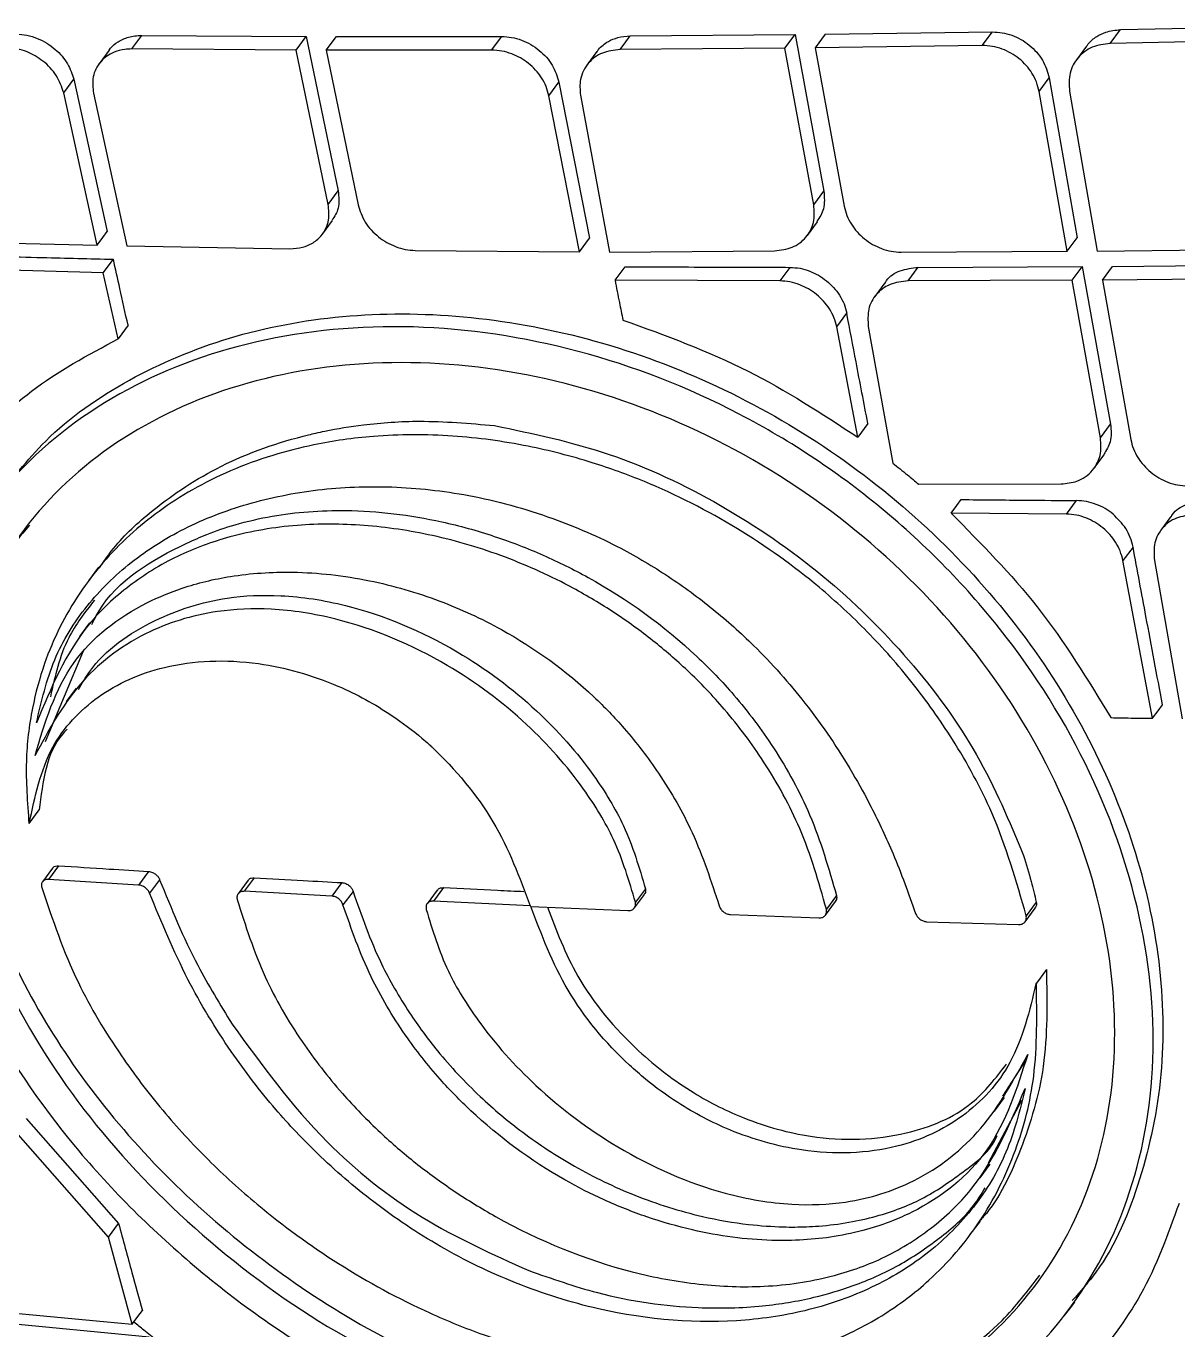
# Model space of a CAD drawing. Extents: x 832 to 912, y 781 to 934.
# Drawn here: x 897.065 to 898.177, y 876.986 to 878.246 of the extents above; entities that cross this region are included whole.
import ezdxf

# ---------------------------------------------------------------- set-up
doc = ezdxf.new("R2010")
doc.units = 0
doc.header["$MEASUREMENT"] = 0
doc.layers.add('1', color=4, linetype='Continuous')

# ---------------------------------------------------------------- blocks, each defined once
blk = doc.blocks.new('2026 SOVEREIGN HL')
at = {"layer": '1', "color": 3, "linetype": 'Continuous', "lineweight": 25}
for p, q in [((66.3825, 81.134), (66.3923, 81.1473)), ((66.3923, 81.1473), (66.5544, 81.1506)), ((65.4377, 81.1286), (65.4474, 81.1417)), ((65.4474, 81.1417), (65.6063, 81.1407)), ((65.5966, 81.1276), (65.6063, 81.1407)), ((65.6063, 81.1407), (65.6371, 80.9915)), ((65.6256, 81.1275), (65.6353, 81.1406)), ((65.6353, 81.1406), (65.7949, 81.1407)), ((65.7852, 81.1275), (65.7949, 81.1407)), ((65.919, 81.1412), (66.0781, 81.1426)), ((66.0684, 81.1294), (66.0781, 81.1426)), ((66.0781, 81.1426), (66.106, 80.9913)), ((66.1073, 81.1429), (66.0976, 81.1297)), ((66.1073, 81.1429), (66.2686, 81.1451)), ((66.2588, 81.1319), (66.2686, 81.1451)), ((66.5446, 81.1373), (66.3825, 81.134)), ((65.416, 81.1275), (65.4062, 81.1143)), ((65.5966, 81.1276), (65.4377, 81.1286)), ((65.6274, 80.9784), (65.5966, 81.1276)), ((65.6256, 81.1275), (65.6562, 80.9781)), ((65.7852, 81.1275), (65.6256, 81.1275)), ((65.8868, 81.1261), (65.8771, 81.1129)), ((66.0684, 81.1294), (65.9093, 81.1281)), ((66.0963, 80.9781), (66.0684, 81.1294)), ((66.2588, 81.1319), (66.0976, 81.1297)), ((66.0976, 81.1297), (66.1256, 80.9767)), ((66.3595, 81.1313), (66.3498, 81.1181)), ((65.3721, 81.0863), (65.3818, 81.0994)), ((65.3818, 81.0994), (65.4141, 80.9522)), ((66.3138, 81.0875), (66.3235, 81.1007)), ((66.3235, 81.1007), (66.3505, 80.9463)), ((65.4044, 80.9391), (65.3721, 81.0863)), ((65.4008, 81.0859), (65.4329, 80.9385)), ((65.8404, 81.0835), (65.8501, 81.0967)), ((65.8501, 81.0967), (65.8797, 80.9458)), ((66.3407, 80.9332), (66.3138, 81.0875)), ((66.3431, 81.088), (66.3699, 80.9334)), ((65.8701, 80.9327), (65.8404, 81.0835)), ((65.8709, 81.084), (65.8989, 80.9325)), ((65.6274, 80.9784), (65.6371, 80.9915)), ((66.0963, 80.9781), (66.106, 80.9913)), ((65.6219, 80.9498), (65.6315, 80.9628)), ((66.0901, 80.9486), (66.0998, 80.9618)), ((65.8701, 80.9327), (65.8797, 80.9458)), ((66.3407, 80.9332), (66.3505, 80.9463)), ((65.2477, 80.943), (65.4044, 80.9391)), ((65.4329, 80.9384), (65.5904, 80.9356)), ((65.7114, 80.934), (65.8701, 80.9327)), ((65.8989, 80.9325), (66.0584, 80.9336)), ((66.3699, 80.9334), (66.5307, 80.935)), ((65.4103, 80.9124), (65.42, 80.9255)), ((66.1805, 80.9323), (66.3407, 80.9332)), ((65.4103, 80.9124), (65.2553, 80.9166)), ((65.4245, 80.8486), (65.4103, 80.9124)), ((65.9043, 80.9052), (65.914, 80.9183)), ((66.0732, 80.9177), (66.0635, 80.9046)), ((66.1872, 80.9046), (66.1969, 80.9178)), ((66.1969, 80.9177), (66.3554, 80.9184)), ((66.3457, 80.9052), (66.3554, 80.9183)), ((66.3554, 80.9184), (66.3827, 80.7662)), ((66.3748, 80.9054), (66.3846, 80.9186)), ((66.3846, 80.9186), (66.5452, 80.92)), ((66.0635, 80.9046), (65.9043, 80.9052)), ((66.1648, 80.9027), (66.155, 80.8895)), ((66.3457, 80.9052), (66.1872, 80.9046)), ((66.373, 80.7531), (66.3457, 80.9052)), ((66.5354, 80.9067), (66.3748, 80.9054)), ((66.3748, 80.9054), (66.4022, 80.7515)), ((66.1184, 80.8601), (66.1281, 80.8733)), ((65.4342, 80.8617), (65.4245, 80.8486)), ((66.1387, 80.7537), (66.1184, 80.8601)), ((66.1488, 80.8605), (66.1725, 80.7286)), ((66.1484, 80.7669), (66.1387, 80.7537)), ((66.373, 80.7531), (66.3827, 80.7662)), ((66.3667, 80.7235), (66.3765, 80.7367)), ((66.1975, 80.7082), (66.3351, 80.7085)), ((66.3401, 80.6794), (66.3498, 80.6925)), ((66.3401, 80.6794), (66.2288, 80.6802)), ((66.441, 80.6769), (66.4313, 80.6638)), ((66.4044, 80.6476), (66.3947, 80.6345)), ((66.4232, 80.4822), (66.3947, 80.6345)), ((66.425, 80.6347), (66.4519, 80.4817)), ((65.4057, 80.6281), (65.396, 80.615)), ((65.397, 80.5743), (65.3873, 80.5612)), ((65.3909, 80.547), (65.3541, 80.4593)), ((65.3842, 80.5114), (65.3745, 80.4983)), ((65.3482, 80.3937), (65.3385, 80.3806)), ((65.3613, 80.3374), (65.3516, 80.3243)), ((65.3672, 80.3397), (65.3575, 80.3266)), ((65.454, 80.3342), (65.4443, 80.3211)), ((65.4443, 80.3211), (65.3575, 80.3266)), ((65.4647, 80.3263), (65.455, 80.3132)), ((65.5501, 80.3257), (65.5404, 80.3126)), ((65.5561, 80.3281), (65.5464, 80.3151)), ((65.6406, 80.3235), (65.6309, 80.3104)), ((65.7326, 80.3161), (65.7229, 80.303)), ((65.7387, 80.3186), (65.729, 80.3056)), ((65.9337, 80.3176), (65.924, 80.3045)), ((65.6309, 80.3104), (65.5464, 80.3151)), ((65.6514, 80.315), (65.6417, 80.302)), ((65.8224, 80.3011), (65.729, 80.3056)), ((65.923, 80.299), (65.9327, 80.3121)), ((66.1074, 80.292), (66.1171, 80.3051)), ((66.1181, 80.3109), (66.1084, 80.2978)), ((66.311, 80.3046), (66.3013, 80.2915)), ((65.8231, 80.3005), (65.9168, 80.2964)), ((66.0157, 80.2926), (66.1012, 80.2894)), ((66.3002, 80.2857), (66.3099, 80.2987)), ((66.2051, 80.2857), (66.294, 80.2829)), ((66.3208, 80.2395), (66.3111, 80.2264)), ((66.2998, 80.1507), (66.2784, 80.1171)), ((66.2707, 80.1027), (66.2804, 80.1158)), ((66.2968, 80.1131), (66.2644, 80.0526)), ((65.3357, 80.0958), (65.425, 79.9942)), ((65.4154, 79.981), (65.326, 80.0827)), ((66.2567, 80.0383), (66.2664, 80.0514)), ((65.4154, 79.981), (65.425, 79.9942)), ((66.2473, 79.9835), (66.257, 79.9966)), ((65.4383, 79.8969), (65.4154, 79.981)), ((65.2892, 79.9111), (65.4106, 79.8995)), ((65.306, 79.8992), (65.4546, 79.8848)), ((65.4106, 79.8995), (65.4383, 79.8969))]:
    blk.add_line(p, q, dxfattribs=at)
at = {"layer": '1', "color": 3, "linetype": 'Continuous', "lineweight": 25, "flags": 128}
for points in [[(65.9093, 81.1281), (65.9147, 81.1354), (65.919, 81.1412)], [(65.4044, 80.9391), (65.4098, 80.9464), (65.4141, 80.9522)], [(66.2288, 80.6802), (66.2344, 80.6877), (66.2385, 80.6934)], [(66.4232, 80.4822), (66.4286, 80.4895), (66.4329, 80.4953)], [(66.338, 79.9051), (66.3431, 79.9116), (66.3482, 79.9182)], [(65.4383, 79.8969), (65.4437, 79.9043), (65.448, 79.9101)]]:
    blk.add_lwpolyline(points, dxfattribs=at)
at = {"layer": '1', "color": 3, "linetype": 'Continuous', "lineweight": 25}
for points, knots in [([(65.5304, 85.7529), (65.7615, 85.6506), (66.2239, 85.446), (66.8968, 85.0959), (67.549, 84.7121), (68.1754, 84.2924), (68.7748, 83.8381), (69.3443, 83.3454), (69.8851, 82.8172), (70.3955, 82.2566), (70.878, 81.6702), (71.1725, 81.2589), (71.3199, 81.0533)], [0, 0, 0, 0, 0.100262, 0.200594, 0.300842, 0.400493, 0.499762, 0.599107, 0.699009, 0.799378, 0.89967, 1, 1, 1, 1]), ([(65.474, 85.1779), (65.4888, 85.1713), (65.5277, 85.1541), (65.5986, 85.1228), (65.6809, 85.0865), (65.7614, 85.0504), (65.83, 85.0191), (65.8948, 84.9888), (65.96, 84.9577), (66.078, 84.9007), (66.2452, 84.8176), (66.5155, 84.6772), (66.8377, 84.499), (67.2302, 84.2645), (67.635, 84.0024), (68.048, 83.7089), (68.4816, 83.3709), (68.934, 82.9798), (69.3999, 82.5304), (69.794, 82.1079), (70.1234, 81.7241), (70.3236, 81.4749), (70.4509, 81.31), (70.5097, 81.2328), (70.5681, 81.1547), (70.6242, 81.0787), (70.6812, 81.0002), (70.7362, 80.9226), (70.7743, 80.8687), (70.7919, 80.8437)], [0, 0, 0, 0, 0.0070152, 0.0183636, 0.033423, 0.0458503, 0.0564362, 0.0659722, 0.0767348, 0.0876128, 0.1225499, 0.1573384, 0.2190687, 0.2814672, 0.3546837, 0.4272196, 0.5001154, 0.5918222, 0.6850475, 0.7791456, 0.8408839, 0.9031277, 0.9169637, 0.9307216, 0.9450038, 0.9589914, 0.971501, 0.9868277, 1, 1, 1, 1]), ([(65.4668, 85.1624), (65.6788, 85.0677), (66.1027, 84.8784), (66.7183, 84.5522), (67.3155, 84.1964), (67.8904, 83.8089), (68.4389, 83.3883), (68.9609, 82.9354), (69.4568, 82.4506), (69.9258, 81.9368), (70.3703, 81.3995), (70.6419, 81.0224), (70.7778, 80.8338)], [0, 0, 0, 0, 0.100345, 0.2005899, 0.3009059, 0.4007551, 0.5000921, 0.5993814, 0.6990683, 0.7993487, 0.8996589, 1, 1, 1, 1]), ([(65.3862, 84.3949), (65.6142, 84.2867), (66.0703, 84.0704), (66.7267, 83.692), (67.3592, 83.2754), (67.9625, 82.8167), (68.5331, 82.3177), (69.0688, 81.7813), (69.5722, 81.2139), (69.8766, 80.8106), (70.0288, 80.609)], [0, 0, 0, 0, 0.125001, 0.250001, 0.375003, 0.499997, 0.624991, 0.749994, 0.874996, 1, 1, 1, 1]), ([(61.3533, 82.7876), (61.4809, 82.6836), (61.7413, 82.4714), (62.1237, 82.1604), (62.4895, 81.8632), (62.8226, 81.5926), (63.1215, 81.3499), (63.3865, 81.1347), (63.6181, 80.9467), (63.818, 80.7843), (64.0052, 80.6322), (64.1895, 80.4824), (64.3846, 80.3237), (64.5854, 80.1603), (64.7957, 79.9891), (65.0202, 79.8062), (65.2592, 79.6114), (65.5153, 79.4025), (65.7928, 79.1761), (66.1009, 78.9244), (66.4468, 78.6418), (66.8224, 78.3345), (67.2266, 78.0038), (67.6579, 77.651), (68.1234, 77.2704), (68.6072, 76.8749), (68.9361, 76.6068), (69.0982, 76.4746)], [0, 0, 0, 0, 0.049445, 0.100866, 0.148055, 0.191016, 0.22976, 0.263698, 0.293563, 0.319356, 0.341079, 0.366002, 0.390687, 0.416599, 0.443737, 0.472101, 0.503524, 0.536326, 0.571311, 0.611051, 0.655739, 0.705377, 0.75672, 0.812473, 0.872625, 0.937195, 1, 1, 1, 1]), ([(66.3597, 81.1312), (66.3602, 81.132), (66.3626, 81.1358), (66.3688, 81.1406), (66.3791, 81.1459), (66.3874, 81.1468), (66.3923, 81.1473)], [0, 0, 0, 0, 0.0766, 0.374849, 0.628403, 1, 1, 1, 1]), ([(65.3263, 81.143), (65.3297, 81.1428), (65.3365, 81.1423), (65.3465, 81.1391), (65.3557, 81.1344), (65.3663, 81.1267), (65.3767, 81.1149), (65.3801, 81.1044), (65.3818, 81.0994)], [0, 0, 0, 0, 0.140708, 0.27698, 0.40883, 0.536261, 0.776784, 1, 1, 1, 1]), ([(65.4161, 81.1274), (65.4165, 81.128), (65.4186, 81.1313), (65.4246, 81.136), (65.4346, 81.1408), (65.443, 81.1414), (65.4474, 81.1417)], [0, 0, 0, 0, 0.066572, 0.346045, 0.657241, 1, 1, 1, 1]), ([(65.7949, 81.1407), (65.7981, 81.1405), (65.8045, 81.1402), (65.8171, 81.1365), (65.8316, 81.1281), (65.8449, 81.1135), (65.8484, 81.1022), (65.8502, 81.0967)], [0, 0, 0, 0, 0.130796, 0.259973, 0.512415, 0.758965, 1, 1, 1, 1]), ([(65.887, 81.1259), (65.8875, 81.1267), (65.8901, 81.1308), (65.8969, 81.1357), (65.9073, 81.1403), (65.9149, 81.1409), (65.919, 81.1412)], [0, 0, 0, 0, 0.076768, 0.420004, 0.688528, 1, 1, 1, 1]), ([(66.2686, 81.1452), (66.2749, 81.1446), (66.2875, 81.1434), (66.3049, 81.133), (66.3184, 81.1183), (66.3218, 81.1066), (66.3235, 81.1007)], [0, 0, 0, 0, 0.252167, 0.502433, 0.751474, 1, 1, 1, 1]), ([(65.3721, 81.0863), (65.3702, 81.0919), (65.3663, 81.1032), (65.3529, 81.1173), (65.3391, 81.1253), (65.3268, 81.1292), (65.3201, 81.1297), (65.3166, 81.1299)], [0, 0, 0, 0, 0.251335, 0.499124, 0.724412, 0.856016, 1, 1, 1, 1]), ([(65.4377, 81.1286), (65.4355, 81.1285), (65.4295, 81.1283), (65.4185, 81.1253), (65.4088, 81.1185), (65.4029, 81.1095), (65.3994, 81.0995), (65.4002, 81.0912), (65.4008, 81.0859)], [0, 0, 0, 0, 0.093389, 0.250706, 0.499928, 0.634935, 0.76346, 1, 1, 1, 1]), ([(65.8404, 81.0835), (65.8397, 81.0865), (65.8382, 81.0924), (65.8322, 81.1035), (65.8215, 81.1154), (65.8073, 81.1233), (65.795, 81.127), (65.7885, 81.1273), (65.7852, 81.1275)], [0, 0, 0, 0, 0.129493, 0.256137, 0.49998, 0.736837, 0.865229, 1, 1, 1, 1]), ([(65.9093, 81.1281), (65.9033, 81.1274), (65.8914, 81.126), (65.8797, 81.1172), (65.8736, 81.1078), (65.8699, 81.0974), (65.8705, 81.0892), (65.8709, 81.084)], [0, 0, 0, 0, 0.249708, 0.499235, 0.643321, 0.774941, 1, 1, 1, 1]), ([(66.3138, 81.0875), (66.313, 81.0906), (66.3116, 81.0967), (66.3058, 81.1079), (66.2952, 81.12), (66.2809, 81.128), (66.2685, 81.1315), (66.2621, 81.1318), (66.2588, 81.1319)], [0, 0, 0, 0, 0.13108, 0.258256, 0.50002, 0.740344, 0.867853, 1, 1, 1, 1]), ([(66.3825, 81.134), (66.3764, 81.1332), (66.3643, 81.1316), (66.3505, 81.1209), (66.3422, 81.1058), (66.3428, 81.0939), (66.3431, 81.088)], [0, 0, 0, 0, 0.249957, 0.499978, 0.750028, 1, 1, 1, 1]), ([(65.6371, 80.9915), (65.6377, 80.9857), (65.6388, 80.975), (65.6335, 80.9668), (65.6311, 80.9631)], [0, 0, 0, 0, 0.542555, 1, 1, 1, 1]), ([(66.106, 80.9913), (66.1064, 80.9853), (66.1073, 80.9744), (66.1019, 80.9659), (66.0993, 80.962)], [0, 0, 0, 0, 0.53932, 1, 1, 1, 1]), ([(65.5904, 80.9356), (65.5946, 80.9359), (65.6023, 80.9364), (65.6125, 80.9407), (65.6203, 80.947), (65.6255, 80.9551), (65.6288, 80.9652), (65.628, 80.9733), (65.6275, 80.9784)], [0, 0, 0, 0, 0.177213, 0.320562, 0.500155, 0.645879, 0.777906, 1, 1, 1, 1]), ([(65.6562, 80.9781), (65.6581, 80.9724), (65.6618, 80.961), (65.6754, 80.9465), (65.6896, 80.9383), (65.7019, 80.9347), (65.7082, 80.9342), (65.7114, 80.934)], [0, 0, 0, 0, 0.249951, 0.499292, 0.740726, 0.868256, 1, 1, 1, 1]), ([(66.0584, 80.9336), (66.0643, 80.9343), (66.0762, 80.9358), (66.0895, 80.9461), (66.0974, 80.9607), (66.0966, 80.9723), (66.0963, 80.9781)], [0, 0, 0, 0, 0.250052, 0.499955, 0.749886, 1, 1, 1, 1]), ([(66.1256, 80.9767), (66.1263, 80.9737), (66.1278, 80.9678), (66.1336, 80.9567), (66.1444, 80.9445), (66.1587, 80.9364), (66.171, 80.9328), (66.1773, 80.9325), (66.1805, 80.9323)], [0, 0, 0, 0, 0.128903, 0.25535, 0.499999, 0.74323, 0.87003, 1, 1, 1, 1]), ([(65.2649, 80.9296), (65.2938, 80.9288), (65.3454, 80.9273), (65.3972, 80.9261), (65.42, 80.9255)], [0, 0, 0, 0, 0.560005, 1, 1, 1, 1]), ([(65.4342, 80.8617), (65.4315, 80.8736), (65.4268, 80.8948), (65.4221, 80.9161), (65.42, 80.9255)], [0, 0, 0, 0, 0.559997, 1, 1, 1, 1]), ([(65.914, 80.9183), (65.9437, 80.9182), (65.9967, 80.9179), (66.0498, 80.9178), (66.0732, 80.9177)], [0, 0, 0, 0, 0.559993, 1, 1, 1, 1]), ([(66.0732, 80.9177), (66.0764, 80.9175), (66.0828, 80.9172), (66.0951, 80.9135), (66.1092, 80.9054), (66.1199, 80.8934), (66.1258, 80.8823), (66.1273, 80.8763), (66.1281, 80.8733)], [0, 0, 0, 0, 0.132323, 0.25985, 0.499568, 0.74178, 0.869023, 1, 1, 1, 1]), ([(66.1653, 80.9024), (66.1657, 80.9033), (66.1684, 80.9089), (66.1793, 80.9154), (66.191, 80.917), (66.1969, 80.9177)], [0, 0, 0, 0, 0.078349, 0.539183, 1, 1, 1, 1]), ([(65.9043, 80.9052), (65.9057, 80.898), (65.9083, 80.8852), (65.9108, 80.8724), (65.9119, 80.8668)], [0, 0, 0, 0, 0.559985, 1, 1, 1, 1]), ([(66.1184, 80.8601), (66.1176, 80.8632), (66.1161, 80.8691), (66.1102, 80.8802), (66.0995, 80.8923), (66.0854, 80.9003), (66.0731, 80.904), (66.0667, 80.9044), (66.0635, 80.9046)], [0, 0, 0, 0, 0.131228, 0.258452, 0.499947, 0.73967, 0.86736, 1, 1, 1, 1]), ([(66.1872, 80.9046), (66.1812, 80.9039), (66.173, 80.9031), (66.1632, 80.8977), (66.1549, 80.8907), (66.1478, 80.8778), (66.1485, 80.8663), (66.1488, 80.8605)], [0, 0, 0, 0, 0.249799, 0.342016, 0.500568, 0.750209, 1, 1, 1, 1]), ([(65.3064, 80.6917), (65.3215, 80.7119), (65.3559, 80.7577), (65.4331, 80.8114), (65.5301, 80.8527), (65.64, 80.8737), (65.7575, 80.8735), (65.8779, 80.852), (65.9962, 80.8095), (66.1078, 80.7474), (66.2082, 80.668), (66.2938, 80.5743), (66.3613, 80.4699), (66.4082, 80.3592), (66.4329, 80.2466), (66.4353, 80.1369), (66.4135, 80.0357), (66.383, 79.9619), (66.3537, 79.9288), (66.3458, 79.9199)], [0, 0, 0, 0, 0.048639, 0.11069, 0.172379, 0.234415, 0.296266, 0.358117, 0.42014, 0.481836, 0.543898, 0.605646, 0.667582, 0.729566, 0.791338, 0.853388, 0.915067, 0.977098, 1, 1, 1, 1]), ([(66.1484, 80.7669), (66.1446, 80.7867), (66.1378, 80.8222), (66.1311, 80.8577), (66.1281, 80.8733)], [0, 0, 0, 0, 0.559997, 1, 1, 1, 1]), ([(65.793, 79.7869), (65.742, 79.807), (65.64, 79.8473), (65.4989, 79.9464), (65.3785, 80.0656), (65.2876, 80.2006), (65.2331, 80.3419), (65.2193, 80.4809), (65.2478, 80.6087), (65.3164, 80.7177), (65.4212, 80.8007), (65.5551, 80.8518), (65.7083, 80.8665), (65.8694, 80.8427), (66.0268, 80.7816), (66.1693, 80.6864), (66.2874, 80.5638), (66.373, 80.4221), (66.4209, 80.2718), (66.4286, 80.1239), (66.3956, 79.9893), (66.325, 79.8781), (66.2219, 79.7975), (66.0932, 79.754), (65.947, 79.7466), (65.8443, 79.7735), (65.793, 79.7869)], [0, 0, 0, 0, 0.0416074, 0.0832418, 0.1248685, 0.1664638, 0.2080512, 0.2497013, 0.2914262, 0.3332012, 0.3749703, 0.4167003, 0.4583914, 0.5000238, 0.5416071, 0.5831932, 0.6247989, 0.6664158, 0.7080566, 0.7497138, 0.7913823, 0.8331245, 0.8749397, 0.9167278, 0.9584016, 1, 1, 1, 1]), ([(65.9119, 80.8668), (65.9529, 80.852), (66.0321, 80.8232), (66.1039, 80.7764), (66.1387, 80.7537)], [0, 0, 0, 0, 0.516297, 1, 1, 1, 1]), ([(65.2773, 80.7385), (65.2975, 80.7594), (65.3393, 80.8028), (65.3954, 80.833), (65.4245, 80.8486)], [0, 0, 0, 0, 0.480992, 1, 1, 1, 1]), ([(65.7944, 79.8178), (65.7465, 79.8366), (65.6506, 79.8742), (65.5181, 79.9672), (65.4051, 80.0792), (65.32, 80.2061), (65.269, 80.3389), (65.2564, 80.4696), (65.2833, 80.5898), (65.3477, 80.6922), (65.446, 80.7701), (65.5715, 80.8178), (65.7151, 80.8314), (65.8661, 80.8088), (66.0137, 80.7513), (66.1474, 80.6619), (66.2583, 80.5469), (66.3388, 80.4141), (66.3839, 80.2733), (66.3913, 80.1347), (66.3605, 80.0087), (66.2942, 79.9043), (66.1974, 79.8285), (66.0764, 79.7875), (65.939, 79.7802), (65.8426, 79.8053), (65.7944, 79.8178)], [0, 0, 0, 0, 0.04161, 0.083271, 0.124923, 0.166513, 0.208077, 0.24971, 0.291446, 0.33324, 0.375013, 0.416729, 0.458406, 0.500035, 0.541625, 0.583217, 0.624828, 0.666452, 0.708096, 0.749746, 0.791398, 0.83314, 0.874969, 0.916762, 0.958421, 1, 1, 1, 1]), ([(65.4066, 80.6275), (65.4104, 80.633), (65.4237, 80.6525), (65.4598, 80.6865), (65.5195, 80.7269), (65.5752, 80.7477), (65.609, 80.7561), (65.616, 80.7578), (65.6334, 80.7615), (65.6663, 80.7668), (65.7207, 80.7707), (65.7638, 80.767), (65.7881, 80.7649)], [0, 0, 0, 0, 0.052469, 0.185288, 0.379707, 0.59172, 0.604323, 0.620831, 0.641236, 0.725831, 0.845443, 1, 1, 1, 1]), ([(65.7881, 80.7649), (65.8252, 80.7571), (65.8992, 80.7416), (66.0077, 80.6906), (66.1064, 80.6228), (66.1902, 80.5402), (66.2576, 80.4482), (66.285, 80.3825), (66.2986, 80.3498)], [0, 0, 0, 0, 0.169304, 0.338552, 0.507998, 0.672476, 0.836536, 1, 1, 1, 1]), ([(66.3827, 80.7662), (66.3832, 80.7603), (66.3841, 80.7493), (66.3786, 80.7409), (66.3761, 80.737)], [0, 0, 0, 0, 0.539275, 1, 1, 1, 1]), ([(66.3013, 80.2915), (66.2917, 80.3248), (66.2751, 80.3829), (66.234, 80.4581), (66.1928, 80.5165), (66.1493, 80.5657), (66.0939, 80.617), (66.0224, 80.6681), (65.9473, 80.7063), (65.8789, 80.731), (65.8169, 80.747), (65.7455, 80.7566), (65.6759, 80.7563), (65.6182, 80.7481), (65.5723, 80.7363), (65.5331, 80.7219), (65.4964, 80.7037), (65.464, 80.6828), (65.4252, 80.6512), (65.3845, 80.6039), (65.3554, 80.5459), (65.3405, 80.4904), (65.3341, 80.4389), (65.337, 80.4008), (65.3385, 80.3806)], [0, 0, 0, 0, 0.071765, 0.125006, 0.16829, 0.20998, 0.250059, 0.311063, 0.374942, 0.409259, 0.450925, 0.499892, 0.55297, 0.594623, 0.624816, 0.657688, 0.689468, 0.720167, 0.749798, 0.81112, 0.874697, 0.911518, 0.953227, 1, 1, 1, 1]), ([(66.3351, 80.7085), (66.3404, 80.7091), (66.3487, 80.7099), (66.3586, 80.7152), (66.3668, 80.7224), (66.3709, 80.7301), (66.3739, 80.7407), (66.3734, 80.7472), (66.373, 80.7531)], [0, 0, 0, 0, 0.219587, 0.352512, 0.500533, 0.720223, 0.750379, 1, 1, 1, 1]), ([(66.4022, 80.7515), (66.403, 80.7485), (66.4044, 80.7425), (66.4102, 80.7313), (66.4209, 80.719), (66.4351, 80.7108), (66.4474, 80.7072), (66.4537, 80.7068), (66.4568, 80.7067)], [0, 0, 0, 0, 0.130346, 0.257284, 0.499987, 0.745202, 0.871532, 1, 1, 1, 1]), ([(66.1725, 80.7286), (66.1772, 80.7248), (66.1856, 80.7182), (66.1938, 80.7113), (66.1975, 80.7082)], [0, 0, 0, 0, 0.559932, 1, 1, 1, 1]), ([(65.3457, 80.4777), (65.3506, 80.4985), (65.3601, 80.5395), (65.3925, 80.5916), (65.4353, 80.6339), (65.4879, 80.6672), (65.5488, 80.6907), (65.6165, 80.7045), (65.6886, 80.7074), (65.7653, 80.699), (65.8401, 80.6786), (65.9048, 80.6504), (65.9562, 80.6199), (65.9993, 80.5883), (66.0444, 80.548), (66.091, 80.4954), (66.1271, 80.4419), (66.154, 80.3927), (66.1753, 80.3475), (66.1876, 80.313), (66.1945, 80.2937)], [0, 0, 0, 0, 0.065195, 0.128364, 0.190129, 0.250499, 0.313175, 0.375746, 0.438234, 0.500703, 0.568919, 0.62554, 0.667532, 0.70929, 0.750541, 0.809495, 0.875553, 0.906193, 0.947653, 1, 1, 1, 1]), ([(65.3993, 80.5729), (65.4015, 80.5773), (65.4192, 80.6127), (65.4632, 80.639), (65.5122, 80.6609), (65.5396, 80.6702), (65.5834, 80.6804), (65.6498, 80.6854), (65.7231, 80.6767), (65.7871, 80.659), (65.8344, 80.6408), (65.9026, 80.607), (65.9662, 80.5611), (66.0228, 80.502), (66.0609, 80.451), (66.0967, 80.3857), (66.1106, 80.3371), (66.1181, 80.3109)], [0, 0, 0, 0, 0.019398, 0.156489, 0.182255, 0.216527, 0.259281, 0.338955, 0.437626, 0.491268, 0.542297, 0.590383, 0.718305, 0.769854, 0.834229, 0.910725, 1, 1, 1, 1]), ([(66.2385, 80.6934), (66.2593, 80.6932), (66.2964, 80.6929), (66.3335, 80.6926), (66.3498, 80.6925)], [0, 0, 0, 0, 0.560007, 1, 1, 1, 1]), ([(66.4044, 80.6476), (66.4036, 80.6507), (66.4021, 80.6568), (66.3964, 80.6681), (66.3895, 80.6748), (66.3806, 80.6837), (66.3715, 80.6881), (66.3593, 80.6919), (66.353, 80.6923), (66.3498, 80.6925)], [0, 0, 0, 0, 0.132803, 0.260511, 0.499609, 0.499651, 0.742388, 0.869471, 1, 1, 1, 1]), ([(66.4415, 80.6767), (66.4418, 80.6775), (66.4446, 80.6831), (66.4555, 80.6896), (66.4672, 80.6912), (66.4731, 80.6919)], [0, 0, 0, 0, 0.078312, 0.539141, 1, 1, 1, 1]), ([(66.1084, 80.2978), (66.101, 80.3239), (66.0871, 80.3724), (66.0514, 80.4375), (66.0136, 80.4883), (65.9767, 80.527), (65.9409, 80.5579), (65.9039, 80.5847), (65.8567, 80.6129), (65.7979, 80.6397), (65.7296, 80.66), (65.6617, 80.67), (65.5954, 80.6702), (65.5346, 80.6597), (65.4799, 80.6396), (65.4341, 80.6111), (65.3808, 80.5616), (65.3598, 80.5114), (65.3457, 80.4777)], [0, 0, 0, 0, 0.079212, 0.147068, 0.204154, 0.249842, 0.288686, 0.328779, 0.36975, 0.433601, 0.500201, 0.562694, 0.62519, 0.692363, 0.749977, 0.810912, 0.872908, 1, 1, 1, 1]), ([(66.2288, 80.6802), (66.2578, 80.6509), (66.3177, 80.5903), (66.3607, 80.5194), (66.3829, 80.4828)], [0, 0, 0, 0, 0.483357, 1, 1, 1, 1]), ([(66.3947, 80.6345), (66.3939, 80.6376), (66.3924, 80.6437), (66.3866, 80.6548), (66.3759, 80.6669), (66.3619, 80.6751), (66.3496, 80.6788), (66.3433, 80.6792), (66.3401, 80.6794)], [0, 0, 0, 0, 0.133119, 0.260981, 0.500009, 0.742125, 0.869197, 1, 1, 1, 1]), ([(66.4634, 80.6788), (66.4574, 80.6781), (66.4455, 80.6768), (66.4321, 80.6667), (66.424, 80.6521), (66.4247, 80.6405), (66.425, 80.6347)], [0, 0, 0, 0, 0.250131, 0.500095, 0.749942, 1, 1, 1, 1]), ([(65.339, 80.6686), (65.3347, 80.6636), (65.3107, 80.6358), (65.2865, 80.5727), (65.2689, 80.4828), (65.2754, 80.3856), (65.303, 80.2865), (65.3515, 80.1883), (65.418, 80.0947), (65.5, 80.0091), (65.5941, 79.9346), (65.697, 79.8725), (65.769, 79.8453), (65.805, 79.8317)], [0, 0, 0, 0, 0.021288, 0.118993, 0.217107, 0.31462, 0.412697, 0.510472, 0.608247, 0.705989, 0.803855, 0.902029, 1, 1, 1, 1]), ([(66.4329, 80.4953), (66.4275, 80.5237), (66.418, 80.5744), (66.4086, 80.6253), (66.4044, 80.6476)], [0, 0, 0, 0, 0.560002, 1, 1, 1, 1]), ([(65.3444, 80.4462), (65.3539, 80.478), (65.3722, 80.5391), (65.4337, 80.5869), (65.489, 80.6098), (65.5357, 80.6211), (65.5964, 80.6252), (65.6651, 80.6176), (65.7334, 80.5978), (65.8085, 80.5633), (65.8689, 80.5196), (65.9167, 80.4696), (65.9499, 80.4261), (65.9829, 80.3685), (65.9971, 80.3248), (66.0049, 80.3011)], [0, 0, 0, 0, 0.129753, 0.249537, 0.294656, 0.351577, 0.419905, 0.500033, 0.573308, 0.63936, 0.749655, 0.792268, 0.848293, 0.917242, 1, 1, 1, 1]), ([(65.4017, 80.5962), (65.3926, 80.5845), (65.3713, 80.5572), (65.3636, 80.5226), (65.3592, 80.5029)], [0, 0, 0, 0, 0.427649, 1, 1, 1, 1]), ([(65.3862, 80.51), (65.3897, 80.5159), (65.4063, 80.5442), (65.4542, 80.5777), (65.5202, 80.5996), (65.5841, 80.6023), (65.66, 80.5907), (65.7472, 80.554), (65.8282, 80.494), (65.8807, 80.4344), (65.9166, 80.3754), (65.9277, 80.338), (65.9337, 80.3176)], [0, 0, 0, 0, 0.03563, 0.171048, 0.284829, 0.360152, 0.447229, 0.600072, 0.723196, 0.832188, 0.90857, 1, 1, 1, 1]), ([(65.924, 80.3045), (65.918, 80.3249), (65.907, 80.3623), (65.871, 80.4212), (65.8186, 80.4808), (65.7377, 80.5408), (65.6506, 80.5775), (65.5747, 80.5892), (65.5111, 80.5866), (65.4441, 80.5653), (65.3824, 80.5169), (65.3572, 80.47), (65.3444, 80.4462)], [0, 0, 0, 0, 0.082732, 0.151848, 0.250467, 0.361893, 0.499977, 0.578833, 0.647005, 0.749792, 0.872792, 1, 1, 1, 1]), ([(65.3388, 80.3805), (65.3442, 80.4063), (65.3542, 80.4541), (65.4024, 80.506), (65.4706, 80.537), (65.5534, 80.5404), (65.6305, 80.5188), (65.6831, 80.4901), (65.7112, 80.4688), (65.7232, 80.4584), (65.7262, 80.4556), (65.7271, 80.4549), (65.7504, 80.4329), (65.7919, 80.3832), (65.8122, 80.3285), (65.8224, 80.3011)], [0, 0, 0, 0, 0.134298, 0.249137, 0.364308, 0.498758, 0.6074, 0.685672, 0.732759, 0.744881, 0.748074, 0.74921, 0.749349, 0.874261, 1, 1, 1, 1]), ([(66.3829, 80.4828), (66.3904, 80.4827), (66.4039, 80.4824), (66.4173, 80.4822), (66.4232, 80.4822)], [0, 0, 0, 0, 0.559988, 1, 1, 1, 1]), ([(65.3753, 80.4718), (65.374, 80.4704), (65.3552, 80.4504), (65.3517, 80.421), (65.3485, 80.3936)], [0, 0, 0, 0, 0.0683732, 1, 1, 1, 1]), ([(66.2986, 80.3498), (66.3012, 80.3413), (66.3059, 80.3263), (66.3094, 80.3113), (66.311, 80.3046)], [0, 0, 0, 0, 0.560001, 1, 1, 1, 1]), ([(65.3614, 80.3373), (65.3616, 80.3376), (65.3621, 80.3386), (65.3642, 80.3396), (65.3662, 80.3397), (65.3672, 80.3397)], [0, 0, 0, 0, 0.172043, 0.585442, 1, 1, 1, 1]), ([(65.3672, 80.3397), (65.3834, 80.3387), (65.4123, 80.3368), (65.4413, 80.335), (65.454, 80.3342)], [0, 0, 0, 0, 0.559998, 1, 1, 1, 1]), ([(65.454, 80.3342), (65.4553, 80.334), (65.4578, 80.3336), (65.461, 80.3315), (65.4635, 80.329), (65.4643, 80.3272), (65.4647, 80.3263)], [0, 0, 0, 0, 0.2792829, 0.5588871, 0.7790812, 1, 1, 1, 1]), ([(65.3575, 80.3266), (65.3564, 80.3266), (65.3541, 80.3265), (65.3516, 80.3247), (65.3503, 80.322), (65.3506, 80.3199), (65.3508, 80.3188)], [0, 0, 0, 0, 0.250475, 0.500465, 0.75028, 1, 1, 1, 1]), ([(65.3508, 80.3188), (65.3612, 80.288), (65.3798, 80.2328), (65.4231, 80.1608), (65.4662, 80.1037), (65.5105, 80.0556), (65.5664, 80.0047), (65.6376, 79.9529), (65.7122, 79.9124), (65.7796, 79.8851), (65.8397, 79.8669), (65.9038, 79.8551), (65.9637, 79.8518), (66.0121, 79.8549), (66.0469, 79.8605), (66.0767, 79.8676), (66.1051, 79.8768), (66.1348, 79.8897), (66.1617, 79.9046), (66.1859, 79.9211), (66.2197, 79.9491), (66.2588, 79.9944), (66.2924, 80.0617), (66.3126, 80.1395), (66.3116, 80.196), (66.3111, 80.2264)], [0, 0, 0, 0, 0.06982, 0.125018, 0.168082, 0.209756, 0.250069, 0.311172, 0.374951, 0.41105, 0.452572, 0.499902, 0.544751, 0.580563, 0.607253, 0.624872, 0.651748, 0.677714, 0.702742, 0.726806, 0.749888, 0.811738, 0.874794, 0.932596, 1, 1, 1, 1]), ([(65.455, 80.3132), (65.4545, 80.3142), (65.4535, 80.3163), (65.4508, 80.3188), (65.4476, 80.3206), (65.4454, 80.321), (65.4443, 80.3211)], [0, 0, 0, 0, 0.252993, 0.503579, 0.752515, 1, 1, 1, 1]), ([(65.4647, 80.3263), (65.476, 80.2986), (65.4951, 80.2512), (65.5231, 80.2056), (65.5347, 80.1868)], [0, 0, 0, 0, 0.586684, 1, 1, 1, 1]), ([(65.5503, 80.3256), (65.5505, 80.3259), (65.551, 80.327), (65.5531, 80.328), (65.5551, 80.3281), (65.5561, 80.3281)], [0, 0, 0, 0, 0.173787, 0.586264, 1, 1, 1, 1]), ([(65.5561, 80.3281), (65.5719, 80.3273), (65.6, 80.3257), (65.6282, 80.3241), (65.6406, 80.3235)], [0, 0, 0, 0, 0.559995, 1, 1, 1, 1]), ([(65.6406, 80.3235), (65.6419, 80.3233), (65.6445, 80.3228), (65.6479, 80.3206), (65.6503, 80.3179), (65.651, 80.316), (65.6514, 80.315)], [0, 0, 0, 0, 0.279266, 0.558792, 0.778992, 1, 1, 1, 1]), ([(65.7328, 80.316), (65.733, 80.3164), (65.7336, 80.3175), (65.7357, 80.3185), (65.7377, 80.3186), (65.7387, 80.3186)], [0, 0, 0, 0, 0.185444, 0.592034, 1, 1, 1, 1]), ([(65.7387, 80.3186), (65.7561, 80.3178), (65.782, 80.3165), (65.8079, 80.3153), (65.8163, 80.3149)], [0, 0, 0, 0, 0.674045, 1, 1, 1, 1]), ([(65.9337, 80.3176), (65.9338, 80.3163), (65.9341, 80.3142), (65.9329, 80.3128), (65.9325, 80.3122)], [0, 0, 0, 0, 0.609379, 1, 1, 1, 1]), ([(66.3003, 80.1245), (66.2951, 80.1035), (66.2846, 80.0617), (66.2521, 80.0086), (66.2091, 79.9652), (66.1565, 79.9324), (66.0965, 79.9102), (66.009, 79.8954), (65.9101, 79.9028), (65.8098, 79.9341), (65.7363, 79.9697), (65.6719, 80.0127), (65.6192, 80.0582), (65.573, 80.1072), (65.5301, 80.1634), (65.4878, 80.2334), (65.4665, 80.2854), (65.455, 80.3132)], [0, 0, 0, 0, 0.063374, 0.126018, 0.188529, 0.250442, 0.313235, 0.375707, 0.500278, 0.569247, 0.633507, 0.694136, 0.750208, 0.796792, 0.85376, 0.921501, 1, 1, 1, 1]), ([(65.5464, 80.3151), (65.5453, 80.315), (65.543, 80.3149), (65.5405, 80.3131), (65.5391, 80.3104), (65.5394, 80.3082), (65.5396, 80.3071)], [0, 0, 0, 0, 0.2505038, 0.5004433, 0.7502626, 1, 1, 1, 1]), ([(65.5396, 80.3071), (65.5475, 80.282), (65.5623, 80.2355), (65.5988, 80.1723), (65.6376, 80.1223), (65.6752, 80.0835), (65.7117, 80.0521), (65.749, 80.0249), (65.8168, 79.9831), (65.8981, 79.9502), (65.9857, 79.9341), (66.0509, 79.9318), (66.1103, 79.9407), (66.1644, 79.9597), (66.2101, 79.988), (66.2633, 80.0383), (66.2855, 80.09), (66.3003, 80.1245)], [0, 0, 0, 0, 0.0783402, 0.1457763, 0.2031053, 0.2499688, 0.2894412, 0.3299481, 0.3712776, 0.4999904, 0.5625442, 0.6250201, 0.6931365, 0.7498734, 0.8122069, 0.8747124, 1, 1, 1, 1]), ([(65.6417, 80.3019), (65.6413, 80.303), (65.6404, 80.3052), (65.6377, 80.3079), (65.6344, 80.3099), (65.632, 80.3102), (65.6309, 80.3104)], [0, 0, 0, 0, 0.250546, 0.500506, 0.750289, 1, 1, 1, 1]), ([(65.6514, 80.315), (65.6596, 80.2916), (65.6734, 80.2517), (65.7032, 80.2003), (65.735, 80.157), (65.7714, 80.1178), (65.8162, 80.0803), (65.8663, 80.0474), (65.9248, 80.0193), (65.9819, 80.0014), (66.0299, 79.9931), (66.0634, 79.9907), (66.0858, 79.9908), (66.107, 79.992), (66.1298, 79.9949), (66.1561, 80.0008), (66.1794, 80.0085), (66.2086, 80.0211), (66.24, 80.0437), (66.2667, 80.0636), (66.2731, 80.0788), (66.2732, 80.079)], [0, 0, 0, 0, 0.095244, 0.161692, 0.215304, 0.285371, 0.346706, 0.415005, 0.490023, 0.571885, 0.627999, 0.67071, 0.699818, 0.715376, 0.754969, 0.792119, 0.826652, 0.858477, 0.927971, 0.99895, 1, 1, 1, 1]), ([(65.729, 80.3056), (65.7278, 80.3055), (65.7256, 80.3054), (65.7231, 80.3036), (65.7216, 80.3009), (65.7219, 80.2987), (65.722, 80.2976)], [0, 0, 0, 0, 0.2505627, 0.5004097, 0.7502409, 1, 1, 1, 1]), ([(65.9168, 80.2964), (65.918, 80.2965), (65.9203, 80.2966), (65.9228, 80.2985), (65.9243, 80.3012), (65.9241, 80.3034), (65.924, 80.3045)], [0, 0, 0, 0, 0.250591, 0.500464, 0.750263, 1, 1, 1, 1]), ([(66.1181, 80.3109), (66.1183, 80.3096), (66.1186, 80.3074), (66.1174, 80.3058), (66.1169, 80.3052)], [0, 0, 0, 0, 0.599316, 1, 1, 1, 1]), ([(66.311, 80.3046), (66.3111, 80.3033), (66.3114, 80.3011), (66.3102, 80.2995), (66.3097, 80.2989)], [0, 0, 0, 0, 0.5979219, 1, 1, 1, 1]), ([(66.3027, 80.1574), (66.2924, 80.1248), (66.2722, 80.0609), (66.2143, 80.0153), (66.1707, 79.9958), (66.1458, 79.9875), (66.1077, 79.9792), (66.0518, 79.9759), (65.9902, 79.984), (65.9358, 79.9996), (65.8944, 80.016), (65.8352, 80.0461), (65.7807, 80.0862), (65.732, 80.1363), (65.6983, 80.1792), (65.6647, 80.2359), (65.6498, 80.2786), (65.6417, 80.302)], [0, 0, 0, 0, 0.12746, 0.2495, 0.275267, 0.307517, 0.346177, 0.415838, 0.49999, 0.548296, 0.594047, 0.637018, 0.749671, 0.792361, 0.848381, 0.917299, 1, 1, 1, 1]), ([(65.722, 80.2976), (65.7281, 80.2776), (65.7393, 80.2407), (65.7757, 80.1823), (65.8291, 80.1223), (65.9099, 80.0618), (65.9968, 80.0238), (66.0721, 80.011), (66.1349, 80.0135), (66.2004, 80.0344), (66.2622, 80.0832), (66.2891, 80.1325), (66.3027, 80.1574)], [0, 0, 0, 0, 0.082273, 0.151495, 0.250332, 0.365358, 0.49981, 0.582328, 0.651617, 0.749666, 0.873374, 1, 1, 1, 1]), ([(66.3108, 80.2265), (66.3045, 80.1997), (66.2925, 80.1492), (66.243, 80.0949), (66.174, 80.0627), (66.0938, 80.0596), (66.0202, 80.0802), (65.9696, 80.1066), (65.9381, 80.1296), (65.8993, 80.1634), (65.8538, 80.2185), (65.8334, 80.2731), (65.8231, 80.3005)], [0, 0, 0, 0, 0.132034, 0.249114, 0.361946, 0.498693, 0.597233, 0.672135, 0.722671, 0.749384, 0.874281, 1, 1, 1, 1]), ([(65.839, 80.2998), (65.8475, 80.2773), (65.8664, 80.2278), (65.9182, 80.1652), (65.9763, 80.1207), (66.0333, 80.0923), (66.1045, 80.0728), (66.1823, 80.0761), (66.2478, 80.1034), (66.2719, 80.1348), (66.2822, 80.1482)], [0, 0, 0, 0, 0.127287, 0.279888, 0.387912, 0.476718, 0.588087, 0.756724, 0.895478, 1, 1, 1, 1]), ([(66.0049, 80.301), (66.0053, 80.3), (66.0062, 80.2978), (66.0089, 80.2951), (66.0122, 80.2931), (66.0146, 80.2928), (66.0157, 80.2926)], [0, 0, 0, 0, 0.250615, 0.50048, 0.750276, 1, 1, 1, 1]), ([(66.1012, 80.2894), (66.1024, 80.2894), (66.1048, 80.2896), (66.1073, 80.2916), (66.1088, 80.2944), (66.1086, 80.2967), (66.1084, 80.2978)], [0, 0, 0, 0, 0.250632, 0.500526, 0.750305, 1, 1, 1, 1]), ([(66.1945, 80.2937), (66.195, 80.2927), (66.1959, 80.2906), (66.1986, 80.2881), (66.2018, 80.2862), (66.204, 80.2859), (66.2051, 80.2857)], [0, 0, 0, 0, 0.250516, 0.50039, 0.750154, 1, 1, 1, 1]), ([(66.294, 80.2829), (66.2951, 80.283), (66.2975, 80.2832), (66.3001, 80.2852), (66.3016, 80.2881), (66.3014, 80.2904), (66.3013, 80.2915)], [0, 0, 0, 0, 0.2504955, 0.5004669, 0.7503417, 1, 1, 1, 1]), ([(66.3208, 80.2395), (66.3214, 80.2077), (66.3224, 80.1463), (66.2981, 80.0669), (66.2753, 80.0174), (66.2577, 79.9981), (66.2566, 79.9969)], [0, 0, 0, 0, 0.349985, 0.676505, 0.979683, 1, 1, 1, 1]), ([(65.5347, 80.1868), (65.5633, 80.1474), (65.614, 80.0773), (65.7161, 79.9959), (65.7861, 79.9645), (65.821, 79.9488)], [0, 0, 0, 0, 0.391324, 0.696055, 1, 1, 1, 1]), ([(65.821, 79.9488), (65.8431, 79.9411), (65.8979, 79.9219), (65.9746, 79.9114), (66.044, 79.9131), (66.0938, 79.9214), (66.1378, 79.9345), (66.179, 79.9529), (66.2176, 79.9793), (66.2466, 80.004), (66.2582, 80.023), (66.2617, 80.0288)], [0, 0, 0, 0, 0.128083, 0.316861, 0.442872, 0.548364, 0.634531, 0.741371, 0.847421, 0.953669, 1, 1, 1, 1]), ([(66.4488, 80.0136), (66.4379, 79.9833), (66.4168, 79.9248), (66.3798, 79.8777), (66.3619, 79.855)], [0, 0, 0, 0, 0.5187309, 1, 1, 1, 1]), ([(65.4251, 79.9942), (65.4293, 79.9784), (65.437, 79.9502), (65.4447, 79.9222), (65.4481, 79.9098)], [0, 0, 0, 0, 0.5600088, 1, 1, 1, 1]), ([(65.805, 79.8317), (65.8413, 79.8217), (65.9138, 79.8016), (66.0195, 79.7964), (66.1182, 79.8104), (66.2058, 79.845), (66.2729, 79.8899), (66.3028, 79.9292), (66.3144, 79.9443)], [0, 0, 0, 0, 0.178084, 0.356191, 0.533681, 0.711122, 0.888501, 1, 1, 1, 1]), ([(65.4753, 79.8702), (65.4667, 79.8772), (65.4549, 79.8868), (65.4431, 79.8964), (65.4399, 79.899)], [0, 0, 0, 0, 0.73048, 1, 1, 1, 1])]:
    blk.add_open_spline(points, degree=3, knots=knots, dxfattribs=at)

msp = doc.modelspace()

# ---------------------------------------------------------------- block references
at = {"layer": '1'}
msp.add_blockref('2026 SOVEREIGN HL', (831.7292, 797.0948), dxfattribs=at)

doc.saveas('drawing.dxf')
